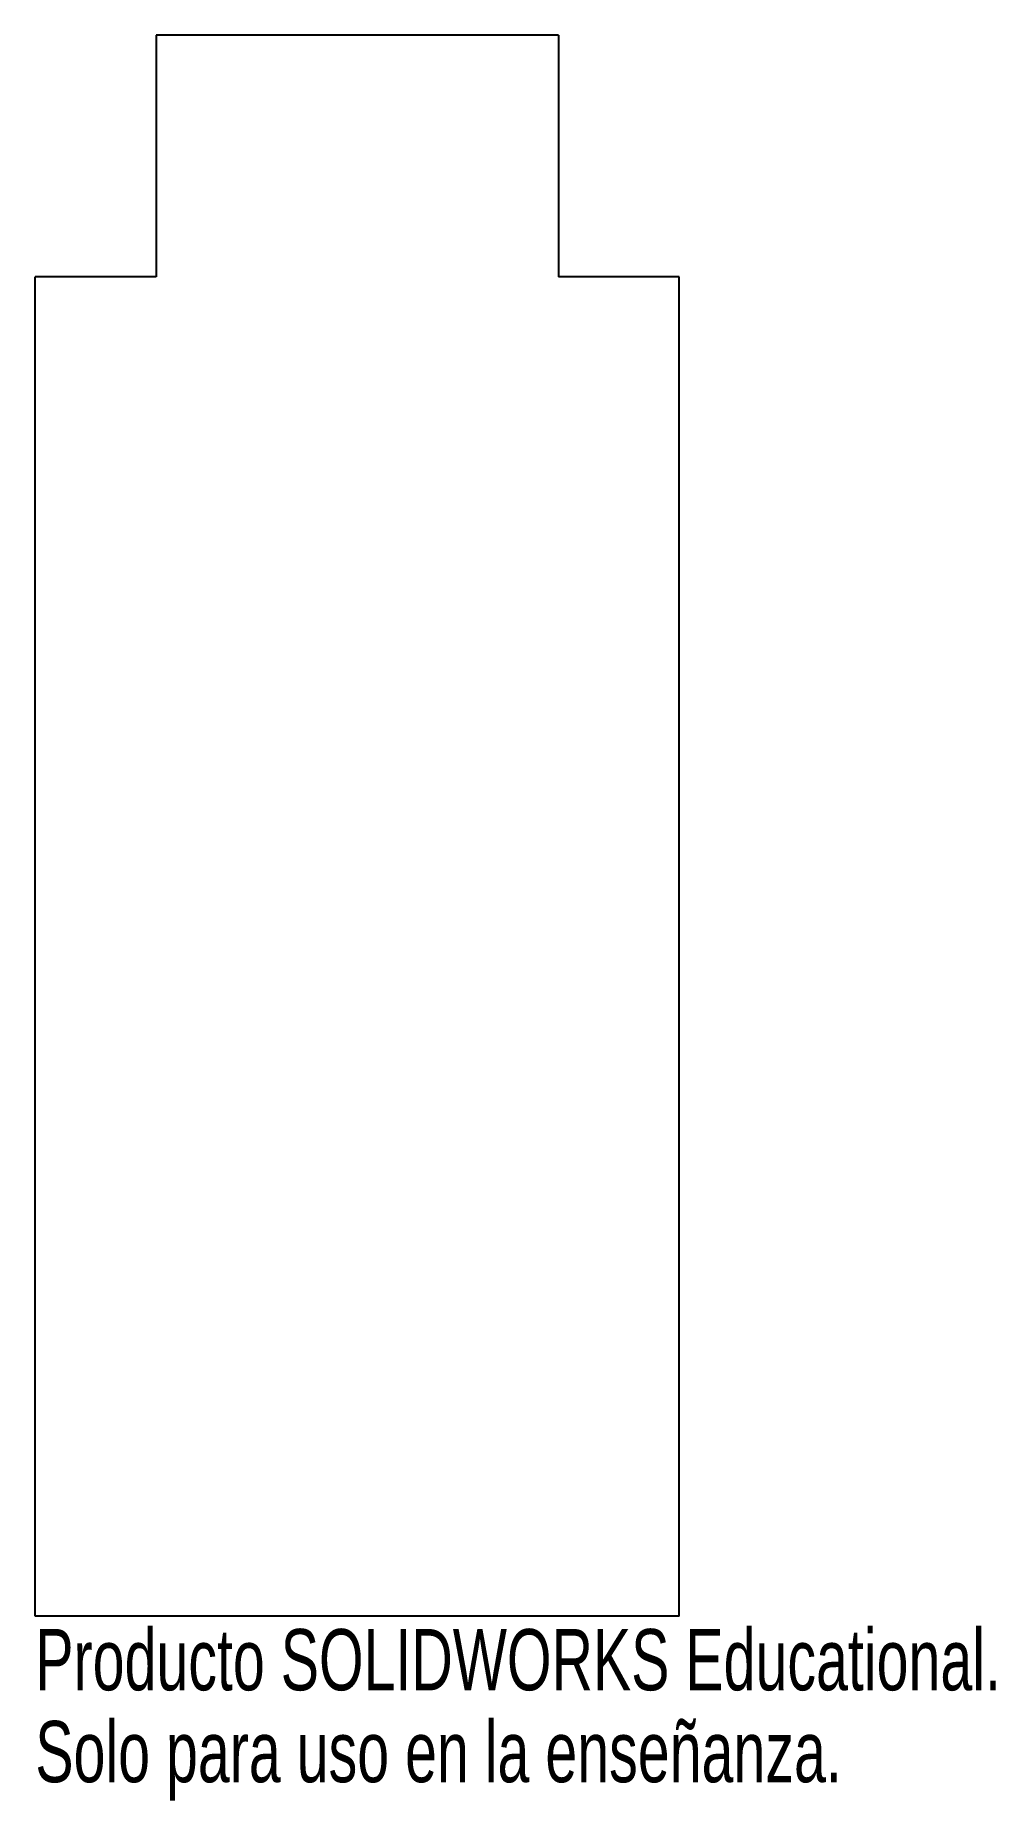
# Model space of a CAD drawing. Header units: inches. Extents: x -2 to 0.98, y -5.95 to -0.47.
import ezdxf

# ---------------------------------------------------------------- set-up
doc = ezdxf.new("R2010")
doc.units = ezdxf.units.IN
doc.header["$MEASUREMENT"] = 0
doc.styles.add('SLDTEXTSTYLE0', font='TXT', dxfattribs={"width": 0.7})

msp = doc.modelspace()

# ---------------------------------------------------------------- linework, layer by layer
at = {"color": 7, "linetype": 'Continuous', "lineweight": 25}
for p, q in [((-1.625, -0.4665), (-1.625, -1.2165)), ((-0.375, -0.4665), (-1.625, -0.4665)), ((-0.375, -0.4665), (-0.375, -1.2165)), ((-1.625, -1.2165), (-2, -1.2165)), ((-2, -5.3765), (-2, -1.2165)), ((0, -1.2165), (-0.375, -1.2165)), ((0, -5.3765), (0, -1.2165)), ((0, -5.3765), (-2, -5.3765))]:
    msp.add_line(p, q, dxfattribs=at)

# ---------------------------------------------------------------- texts
at = {"color": 7, "linetype": 'Continuous', "char_height": 0.1903, "attachment_point": 1, "style": 'SLDTEXTSTYLE0'}
for s, insert in [('Producto SOLIDWORKS Educational.', (-2, -5.4167)), ('Solo para uso en la enseñanza.', (-2, -5.7021))]:
    msp.add_mtext(s, dxfattribs=dict(at, insert=insert))

doc.saveas('drawing.dxf')
